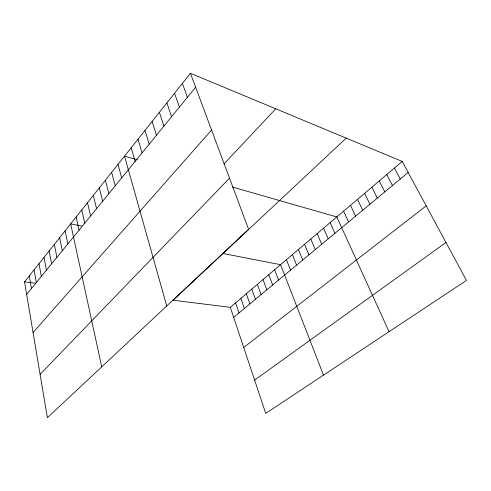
<?xml version="1.0" encoding="UTF-8"?>
<svg xmlns="http://www.w3.org/2000/svg" width="491" height="491" viewBox="0 0 491 491"><rect width="100%" height="100%" fill="white"/><g stroke="black" fill="none" stroke-linecap="round" stroke-linejoin="round"><path stroke-width="0.74" d="M190.428 73.276L248.593 229.328L47.394 417.724L24.55 281.852L190.428 73.276L402.209 161.429L466.45 280.41L265.729 413.41L230.322 307.329L173.041 300.24L346.223 138.124M26.667 294.428L195.627 87.214M33.063 332.505L211.578 130.023M224.031 163.884L275.776 108.799M40.096 374.338L229.518 178.147M230.322 307.329L402.209 161.429M233.673 317.37L408.174 172.47M243.726 347.481L426.2 205.858M254.608 380.095L445.975 242.486M24.55 281.852L35.266 283.178M81.788 226.056L70.649 223.89L101.729 366.851M222.975 253.491L280.57 264.68L323.501 375.124M137.437 159.851L124.518 156.15L166.744 305.973M232.476 187.071L336.808 216.948L389.038 331.701M394.42 168.039L400.251 179.049M386.773 174.532L392.469 185.512M379.255 180.915L384.827 191.858M371.871 187.181L377.321 198.088M364.617 193.344L369.944 204.213M357.485 199.395L362.696 210.234M350.476 205.342L355.576 216.15M343.583 211.198L348.573 221.963M330.142 222.601L334.923 233.299M323.587 228.168L328.264 238.822M317.143 233.636L321.722 244.26M310.797 239.019L315.283 249.606M304.561 244.315L308.949 254.866M298.418 249.532L302.72 260.04M292.372 254.657L296.589 265.128M286.425 259.708L290.549 270.142M274.629 269.719L278.587 280.079M268.786 274.684L272.658 284.995M263.035 279.563L266.828 289.843M257.37 284.375L261.083 294.612M182.388 83.384L187.409 97.292M251.791 289.107L255.43 299.301M246.304 293.765L249.864 303.923M174.544 93.253L179.387 107.13M240.897 298.356L244.383 308.477M235.57 302.879L238.988 312.957M166.885 102.883L171.568 116.723M159.403 112.286L163.933 126.083M152.1 121.473L156.476 135.228M144.968 130.44L149.196 144.158M137.996 139.211L142.083 152.879M131.183 147.779L135.135 161.398M118.006 164.344L121.707 177.871M111.629 172.353L115.213 185.837M105.399 180.197L108.861 193.626M99.299 187.869L102.65 201.242M93.321 195.375L96.567 208.7M87.478 202.728L90.62 215.997M81.751 209.927L84.79 223.147M76.142 216.979L79.088 230.144M65.1 230.862L67.856 243.91M59.669 237.693L62.332 250.686M54.348 244.383L56.925 257.321M49.131 250.944L51.629 263.82M44.018 257.37L46.436 270.185M39.01 263.673L41.342 276.427M34.094 269.847L36.352 282.546M29.276 275.911L31.461 288.548"/></g></svg>
